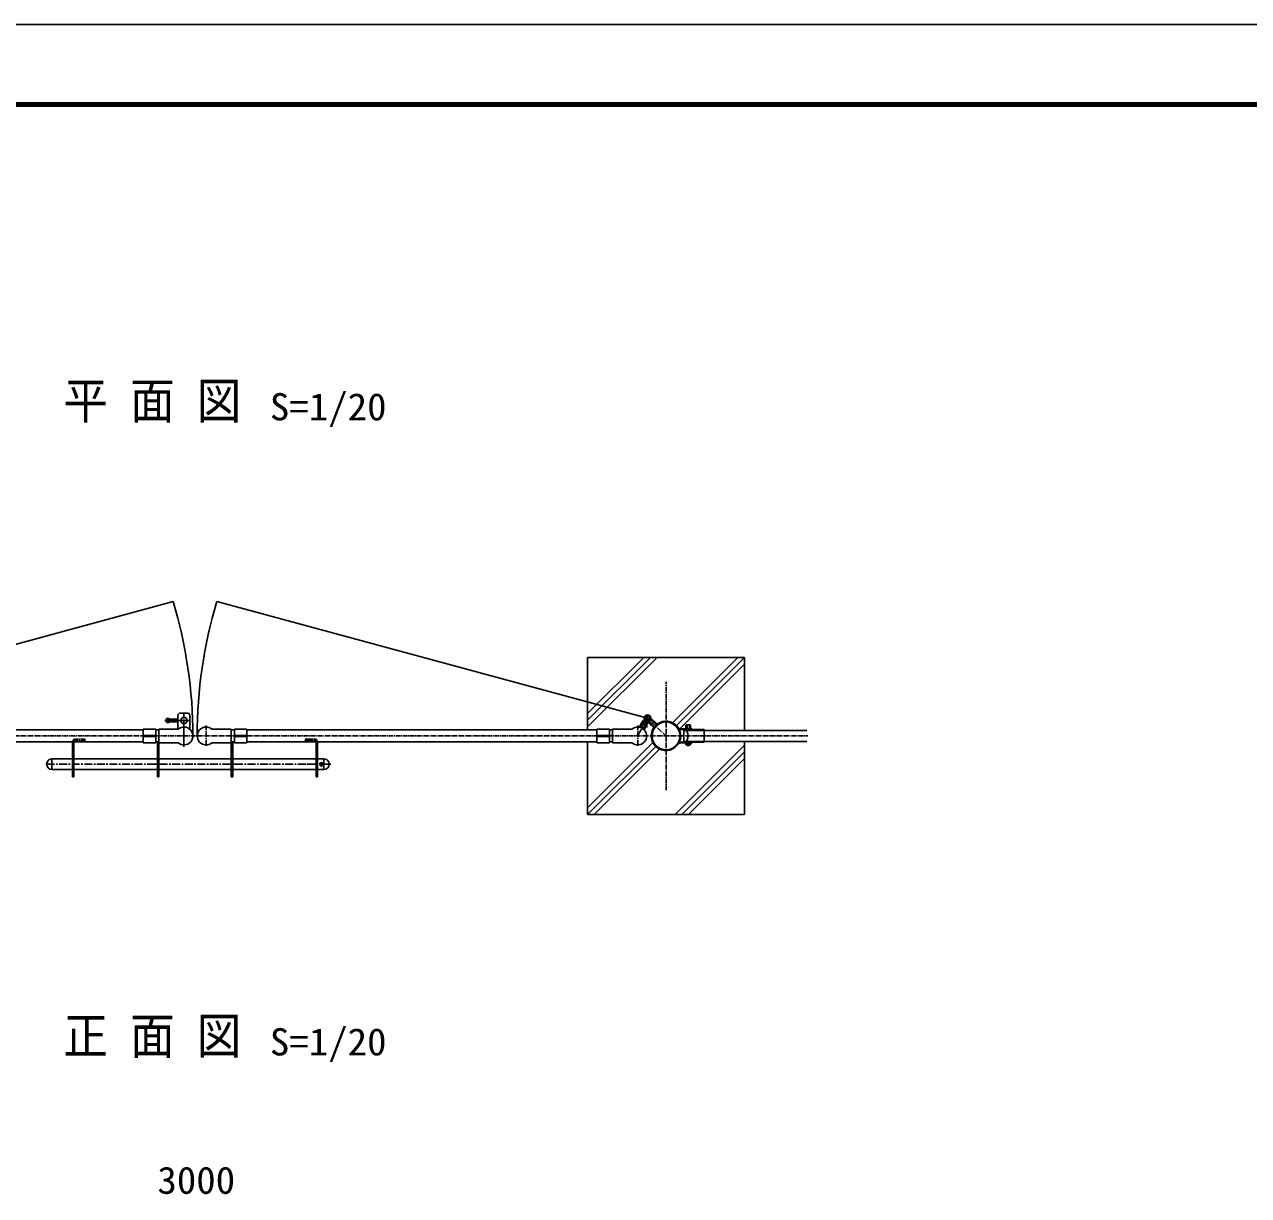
# Model space of a CAD drawing. Units: millimetres, scale not verified. Extents: x -5940 to 5940, y -4200 to 4200.
# Drawn here: x -3049 to 849, y 470 to 4200 of the extents above; entities that cross this region are included whole.
import ezdxf
from ezdxf.enums import TextEntityAlignment as Align

# ---------------------------------------------------------------- set-up
doc = ezdxf.new("R2010")
doc.units = ezdxf.units.MM
doc.header["$LTSCALE"] = 20
for name, pattern in [('DASHED', [7.5, 6, -1.5]), ('USER1', [0.375, 0.25, -0.125]), ('USER2', [1.125, 0.75, -0.125, 0.125, -0.125]), ('USER3', [0.1875, 0.125, -0.0625]), ('USER4', [2, 1.25, -0.25, 0.25, -0.25]), ('USER5', [10, 6.25, -1.25, 1.25, -1.25])]:
    doc.linetypes.add(name, pattern=pattern)
for name, color, linetype, lineweight in [('0-0_5寸法', 1, 'Continuous', 25), ('0-5_7詳細', 7, 'Continuous', 25), ('0-6_0', 7, 'Continuous', 25), ('0-8_6文字', 7, 'Continuous', 25), ('0-9_1部材', 7, 'Continuous', 25), ('0-B_中心線', 1, 'USER2', 25), ('0-D_8部品', 7, 'Continuous', 25)]:
    doc.layers.add(name, color=color, linetype=linetype, lineweight=lineweight)
doc.styles.add('ＭＳ ゴシック', font='')
doc.styles.get('ＭＳ ゴシック').set_extended_font_data('MS Gothic')

# ---------------------------------------------------------------- blocks, each defined once
blk = doc.blocks.new('A2_ver14_社名無')
at = {"layer": '0-6_0', "color": 3}
blk.add_lwpolyline([(-11900, 8420), (-20, 8420), (-20, 20), (-11900, 20)], close=True, dxfattribs=at)
at = {"layer": '0-6_0'}
for points in [[(-11500, 8170), (-420, 8170), (-420, 270), (-11500, 270)], [(-11497.5, 8167.5), (-422.5, 8167.5), (-422.5, 272.5), (-11497.5, 272.5)], [(-11495, 8165), (-425, 8165), (-425, 275), (-11495, 275)], [(-11492.5, 8162.5), (-427.5, 8162.5), (-427.5, 277.5), (-11492.5, 277.5)], [(-11490, 8160), (-430, 8160), (-430, 280), (-11490, 280)]]:
    blk.add_lwpolyline(points, close=True, dxfattribs=at)

msp = doc.modelspace()

# ---------------------------------------------------------------- linework, layer by layer
at = {"layer": '0-5_7詳細', "color": 3}
for p, q in [((-2596.73, 1976.44), (-2596.73, 1989.44)), ((-2588.73, 1989.44), (-2596.73, 1989.44)), ((-2596.73, 1988.08), (-2588.73, 1988.08)), ((-2588.73, 1976.44), (-2588.73, 1989.44)), ((-2596.73, 1986.49), (-2588.73, 1986.49)), ((-2596.73, 1984.9), (-2588.73, 1984.9)), ((-2596.73, 1983.31), (-2588.73, 1983.31)), ((-2596.73, 1981.73), (-2588.73, 1981.73)), ((-2596.73, 1980.14), (-2588.73, 1980.14)), ((-2596.73, 1978.55), (-2588.73, 1978.55)), ((-2596.73, 1976.96), (-2588.73, 1976.96)), ((-2588.73, 1976.44), (-2596.73, 1976.44)), ((-2560.23, 1986.94), (-2588.73, 1986.94)), ((-2560.23, 1978.94), (-2588.73, 1978.94))]:
    msp.add_line(p, q, dxfattribs=at)
at = {"layer": '0-5_7詳細'}
for p, q in [((-2560.23, 1953.94), (-2560.23, 2000.94)), ((-2522.23, 1953.94), (-2522.23, 2000.94))]:
    msp.add_line(p, q, dxfattribs=at)
at = {"layer": '0-5_7詳細', "color": 1, "linetype": 'USER2'}
for p, q in [((-2541.23, 1898.99), (-2541.23, 2008.83)), ((-2527.23, 1982.94), (-2555.23, 1982.94))]:
    msp.add_line(p, q, dxfattribs=at)
at = {"layer": '0-5_7詳細', "color": 1, "linetype": 'USER5'}
msp.add_line((-2526.06, 1982.94), (-2601.95, 1982.94), dxfattribs=at)
at = {"layer": '0-5_7詳細'}
msp.add_lwpolyline([(-2522.23, 2000.94), (-2527.23, 2005.94), (-2555.23, 2005.94), (-2560.23, 2000.94)], dxfattribs=at)
msp.add_circle((-2541.23, 1982.94), 10, dxfattribs=at)
at = {"layer": '0-6_0'}
for p, q in [((-1255.83, 2183.65), (-755.83, 2183.65)), ((-1255.83, 1983.65), (-1055.83, 2183.65)), ((-1255.83, 1962.43), (-1034.61, 2183.65)), ((-1255.83, 2004.86), (-1077.04, 2183.65)), ((-1255.83, 1952.7), (-1255.83, 2183.65)), ((-984.94, 1975.74), (-777.04, 2183.65)), ((-972.71, 1966.76), (-755.83, 2183.65)), ((-755.83, 1951.48), (-755.83, 2183.65)), ((-963.96, 1954.3), (-755.83, 2162.43)), ((-1255.83, 1683.65), (-1255.83, 1914.6)), ((-1255.83, 1704.86), (-1047.94, 1912.75)), ((-755.83, 1683.65), (-755.83, 1916.48)), ((-1255.83, 1683.65), (-1038.96, 1900.51)), ((-1234.61, 1683.65), (-1026.49, 1891.76)), ((-977.04, 1683.65), (-755.83, 1904.86)), ((-955.83, 1683.65), (-755.83, 1883.65)), ((-934.61, 1683.65), (-755.83, 1862.43)), ((-1255.83, 1683.65), (-755.83, 1683.65))]:
    msp.add_line(p, q, dxfattribs=at)
at = {"layer": '0-9_1部材', "color": 1}
for p, q in [((-3946.44, 1990.03), (-2575.3, 2361.54)), ((-1065.22, 1990.03), (-2436.35, 2361.54))]:
    msp.add_line(p, q, dxfattribs=at)
at = {"layer": '0-9_1部材'}
for p, q in [((-3785.43, 1952.7), (-2671.23, 1952.7)), ((-1226.23, 1952.7), (-2340.43, 1952.7)), ((-884.33, 1951.48), (-557.65, 1951.48)), ((-3785.43, 1914.6), (-2671.23, 1914.6)), ((-1226.23, 1914.6), (-2340.43, 1914.6)), ((-884.33, 1916.48), (-557.65, 1916.48))]:
    msp.add_line(p, q, dxfattribs=at)
for centre in [(-1006.18, 1933.98), (-1005.83, 1933.65)]:
    msp.add_circle(centre, 44.55, dxfattribs=at)
at = {"layer": '0-9_1部材', "color": 1}
for centre, start, end in [((-4005.83, 1933.65), 0, 16.65262), ((-1005.83, 1933.65), 163.34738, 180)]:
    msp.add_arc(centre, 1493.15, start, end, dxfattribs=at)
at = {"layer": '0-B_中心線'}
for p, q in [((-1005.83, 1760.71), (-1005.83, 2106.58)), ((-4454.47, 1933.65), (-553.97, 1933.65))]:
    msp.add_line(p, q, dxfattribs=at)
at = {"layer": '0-D_8部品', "color": 1, "linetype": 'USER4'}
for p, q in [((-1096.76, 1933.65), (-1065.22, 1990.03)), ((-1065.48, 1961.76), (-1088.42, 1974.6)), ((-2073.4, 1843.75), (-2981.14, 1843.75))]:
    msp.add_line(p, q, dxfattribs=at)
at = {"layer": '0-D_8部品', "color": 1, "linetype": 'USER2'}
for p, q in [((-1005.83, 1933.65), (-1065.22, 1990.03)), ((-2541.23, 1966.87), (-2541.23, 1900.42)), ((-2470.43, 1966.87), (-2470.43, 1900.42)), ((-1055.8, 1966.84), (-1041.54, 1981.86)), ((-2632.71, 1843.75), (-2614.52, 1843.75)), ((-2378.94, 1843.75), (-2397.13, 1843.75)), ((-2149.56, 1843.75), (-2131.37, 1843.75)), ((-2103.48, 1835.6), (-2103.48, 1851.82))]:
    msp.add_line(p, q, dxfattribs=at)
at = {"layer": '0-D_8部品', "color": 2}
for p, q in [((-1053.96, 1986.93), (-1052.38, 1988.6)), ((-1035.69, 1972.76), (-1052.38, 1988.6)), ((-1090.12, 1962.53), (-1078.71, 1982.92)), ((-1088.11, 1961.4), (-1076.7, 1981.79)), ((-1076.7, 1981.79), (-1078.71, 1982.92)), ((-1077.64, 1955.55), (-1066.23, 1975.93)), ((-1075.63, 1954.42), (-1064.22, 1974.81)), ((-1064.22, 1974.81), (-1066.23, 1975.93)), ((-1063.12, 1977.29), (-1061.53, 1978.95)), ((-1046.43, 1961.44), (-1063.12, 1977.29)), ((-1044.85, 1963.11), (-1061.53, 1978.95)), ((-1037.27, 1971.09), (-1053.96, 1986.93)), ((-1050.43, 1965.24), (-1048.84, 1966.9)), ((-1041.27, 1974.88), (-1039.68, 1976.55))]:
    msp.add_line(p, q, dxfattribs=at)
at = {"layer": '0-D_8部品'}
for p, q in [((-2631.23, 1955), (-2671.23, 1955)), ((-2671.23, 1935.4), (-2671.23, 1955)), ((-2631.23, 1935.4), (-2631.23, 1955)), ((-2631.23, 1952.7), (-2621.23, 1952.7)), ((-2559.42, 1955.65), (-2621.23, 1955.65)), ((-2621.23, 1955.65), (-2621.23, 1911.65)), ((-2452.23, 1955.65), (-2390.43, 1955.65)), ((-2390.43, 1955.65), (-2390.43, 1911.65)), ((-2380.43, 1952.7), (-2390.43, 1952.7)), ((-2380.43, 1955), (-2340.43, 1955)), ((-2380.43, 1935.4), (-2380.43, 1955)), ((-1186.23, 1955), (-1226.23, 1955)), ((-1226.23, 1935.4), (-1226.23, 1955)), ((-1186.23, 1935.4), (-1186.23, 1955)), ((-1176.23, 1952.7), (-1186.23, 1952.7)), ((-966.42, 1954.08), (-927.33, 1954.08)), ((-965.28, 1954.08), (-941.75, 1954.08)), ((-963.86, 1956.38), (-927.33, 1956.38)), ((-962.38, 1956.38), (-943.19, 1956.38)), ((-949.58, 1951.48), (-940.36, 1951.48)), ((-949.58, 1951.48), (-940.36, 1951.48)), ((-949.58, 1916.48), (-949.58, 1951.48)), ((-944.33, 1957.98), (-926.33, 1957.98)), ((-942.6, 1957.98), (-942.6, 1968.43)), ((-928.05, 1957.98), (-942.6, 1957.98)), ((-940.78, 1968.97), (-929.87, 1968.97)), ((-940.33, 1954.08), (-940.33, 1956.38)), ((-939.27, 1954.08), (-939.27, 1951.48)), ((-938.96, 1957.98), (-938.96, 1968.43)), ((-932.69, 1969), (-937.97, 1969)), ((-931.69, 1957.98), (-931.69, 1968.43)), ((-931.39, 1954.08), (-931.39, 1951.48)), ((-928.05, 1957.98), (-928.05, 1968.43)), ((-927.33, 1956.38), (-927.33, 1954.08)), ((-924.33, 1954.48), (-924.33, 1955.98)), ((-924.33, 1954.48), (-884.33, 1954.48)), ((-884.33, 1913.48), (-884.33, 1954.48)), ((-2896.23, 1803.75), (-2896.23, 1914.75)), ((-2891.73, 1803.75), (-2891.73, 1914.75)), ((-2631.23, 1935.4), (-2671.23, 1935.4)), ((-2671.23, 1912.3), (-2671.23, 1931.9)), ((-2631.23, 1931.9), (-2671.23, 1931.9)), ((-2631.23, 1912.3), (-2671.23, 1912.3)), ((-2631.23, 1912.3), (-2631.23, 1931.9)), ((-2631.23, 1914.6), (-2621.23, 1914.6)), ((-2625.73, 1803.75), (-2625.73, 1914.75)), ((-2625.73, 1914.75), (-2621.23, 1914.75)), ((-2621.23, 1803.75), (-2621.23, 1914.75)), ((-2559.42, 1911.65), (-2621.23, 1911.65)), ((-2452.23, 1911.65), (-2390.43, 1911.65)), ((-2390.43, 1803.75), (-2390.43, 1914.75)), ((-2385.93, 1914.75), (-2390.43, 1914.75)), ((-2380.43, 1914.6), (-2390.43, 1914.6)), ((-2385.93, 1803.75), (-2385.93, 1914.75)), ((-2380.43, 1912.3), (-2380.43, 1931.9)), ((-2380.43, 1931.9), (-2340.43, 1931.9)), ((-2380.43, 1912.3), (-2340.43, 1912.3)), ((-2340.43, 1912.3), (-2340.43, 1931.9)), ((-2119.93, 1803.75), (-2119.93, 1914.75)), ((-2119.93, 1914.75), (-2115.43, 1914.75)), ((-2115.43, 1803.75), (-2115.43, 1914.75)), ((-1186.23, 1935.4), (-1226.23, 1935.4)), ((-1226.23, 1912.3), (-1226.23, 1931.9)), ((-1186.23, 1931.9), (-1226.23, 1931.9)), ((-1186.23, 1912.3), (-1226.23, 1912.3)), ((-1186.23, 1912.3), (-1186.23, 1931.9)), ((-1176.23, 1914.6), (-1186.23, 1914.6)), ((-1114.42, 1911.65), (-1176.23, 1911.65)), ((-966.42, 1913.88), (-927.33, 1913.88)), ((-965.28, 1913.88), (-941.75, 1913.88)), ((-963.86, 1911.58), (-927.33, 1911.58)), ((-962.38, 1911.58), (-943.19, 1911.58)), ((-949.58, 1916.48), (-940.36, 1916.48)), ((-949.58, 1916.48), (-940.36, 1916.48)), ((-940.33, 1913.88), (-940.33, 1911.58)), ((-927.33, 1913.88), (-927.33, 1911.58)), ((-924.33, 1913.48), (-884.33, 1913.48)), ((-924.33, 1911.98), (-924.33, 1913.48)), ((-944.33, 1909.98), (-926.33, 1909.98)), ((-928.05, 1909.98), (-942.6, 1909.98)), ((-942.6, 1909.98), (-942.6, 1905.77)), ((-941.08, 1909.98), (-942.6, 1909.98)), ((-929.87, 1905.23), (-940.78, 1905.23)), ((-938.96, 1909.98), (-938.96, 1905.77)), ((-931.69, 1909.98), (-931.69, 1905.77)), ((-929.58, 1909.98), (-928.05, 1909.98)), ((-928.05, 1909.98), (-928.05, 1905.77)), ((-2961.48, 1860.75), (-2961.48, 1826.75)), ((-2961.48, 1860.75), (-2961.48, 1826.75)), ((-2896.23, 1860.75), (-2961.48, 1860.75)), ((-2625.73, 1860.75), (-2891.73, 1860.75)), ((-2390.43, 1860.75), (-2621.23, 1860.75)), ((-2119.93, 1860.75), (-2385.93, 1860.75)), ((-2095.48, 1860.75), (-2115.43, 1860.75)), ((-2095.48, 1860.75), (-2095.48, 1826.75)), ((-2896.23, 1826.75), (-2961.48, 1826.75)), ((-2891.73, 1803.75), (-2896.23, 1803.75)), ((-2625.73, 1826.75), (-2891.73, 1826.75)), ((-2625.73, 1803.75), (-2621.23, 1803.75)), ((-2390.43, 1826.75), (-2621.23, 1826.75)), ((-2385.93, 1803.75), (-2390.43, 1803.75)), ((-2119.93, 1826.75), (-2385.93, 1826.75)), ((-2119.93, 1803.75), (-2115.43, 1803.75)), ((-2095.48, 1826.75), (-2115.43, 1826.75))]:
    msp.add_line(p, q, dxfattribs=at)
at = {"layer": '0-D_8部品', "color": 4, "linetype": 'USER2'}
msp.add_line((-1096.23, 1966.87), (-1096.23, 1900.42), dxfattribs=at)
at = {"layer": '0-D_8部品', "color": 3}
for p, q in [((-1074.42, 1982.81), (-1086.62, 1960.99)), ((-1086.62, 1960.99), (-1078.77, 1956.59)), ((-1066.56, 1978.41), (-1078.77, 1956.59)), ((-1074.42, 1982.81), (-1066.56, 1978.41)), ((-1060.48, 1979.33), (-1054.29, 1985.86)), ((-1042.35, 1962.12), (-1060.48, 1979.33)), ((-1036.16, 1968.65), (-1054.29, 1985.86)), ((-1042.35, 1962.12), (-1036.16, 1968.65))]:
    msp.add_line(p, q, dxfattribs=at)
at = {"layer": '0-D_8部品', "linetype": 'USER1'}
for p, q in [((-943.19, 1956.38), (-927.9, 1956.38)), ((-941.75, 1954.08), (-927.33, 1954.08)), ((-943.19, 1911.58), (-927.9, 1911.58)), ((-941.75, 1913.88), (-927.33, 1913.88))]:
    msp.add_line(p, q, dxfattribs=at)
at = {"layer": '0-D_8部品', "linetype": 'DASHED'}
for p, q in [((-940.36, 1951.48), (-884.33, 1951.48)), ((-923.93, 1952.88), (-884.33, 1952.88)), ((-940.36, 1916.48), (-884.33, 1916.48)), ((-923.93, 1915.08), (-884.33, 1915.08))]:
    msp.add_line(p, q, dxfattribs=at)
at = {"layer": '0-D_8部品', "color": 1, "linetype": 'USER3'}
for p, q in [((-2891.73, 1914.75), (-2896.23, 1914.75)), ((-2856.23, 1923.75), (-2887.23, 1923.75)), ((-2856.23, 1919.25), (-2887.23, 1919.25)), ((-2856.23, 1919.25), (-2856.23, 1923.75)), ((-2155.43, 1919.25), (-2155.43, 1923.75)), ((-2155.43, 1923.75), (-2124.43, 1923.75)), ((-2155.43, 1919.25), (-2124.43, 1919.25))]:
    msp.add_line(p, q, dxfattribs=at)
at = {"layer": '0-D_8部品'}
for points in [[(-2380.43, 1935.4), (-2340.43, 1935.4), (-2340.43, 1955)], [(-1114.42, 1955.65), (-1176.23, 1955.65), (-1176.23, 1911.65)]]:
    msp.add_lwpolyline(points, dxfattribs=at)
at = {"layer": '0-D_8部品', "color": 3}
for radius in [10.8, 6.3]:
    msp.add_circle((-1065.22, 1990.03), radius, dxfattribs=at)
at = {"layer": '0-D_8部品'}
msp.add_circle((-2103.48, 1843.75), 5, dxfattribs=at)
at = {"layer": '0-D_8部品', "color": 3}
for centre, start, end in [((-1057.55, 1986.16), 344.75166, 43.78162), ((-1071.38, 1984.06), 153.47715, 212.50711), ((-1067.08, 1981.65), 269.0391, 328.06906), ((-1060.95, 1982.58), 229.18971, 288.21967)]:
    msp.add_arc(centre, 4.29, start, end, dxfattribs=at)
at = {"layer": '0-D_8部品'}
for centre, radius, start, end in [((-2541.23, 1933.65), 28.55, 230.40582, 129.59418), ((-2470.43, 1933.65), 28.55, 50.40582, 309.59418), ((-1096.23, 1933.65), 28.55, 230.40582, 129.59418), ((-1092.12, 1963.65), 2.3, 301.85254, 330.77311), ((-963.86, 1958.38), 2, 209.96615, 270), ((-976.33, 1933.98), 40, 323.1301, 36.8699), ((-940.78, 1965.62), 3.35, 57.13278, 122.86722), ((-935.33, 1956.37), 12.6, 73.22135, 106.77865), ((-929.87, 1965.62), 3.35, 57.13278, 122.86722), ((-926.33, 1955.98), 2, 0, 90), ((-963.86, 1909.58), 2, 90, 150.03385), ((-926.33, 1911.98), 2, 270, 0), ((-926.33, 1911.98), 2, 270, 0), ((-940.78, 1908.58), 3.35, 237.13278, 302.86722), ((-935.33, 1911.55), 8.34, 229.17302, 310.82698), ((-935.33, 1917.83), 12.6, 253.22135, 286.77865), ((-929.87, 1908.58), 3.35, 237.13278, 302.86722), ((-2961.48, 1843.75), 17, 90, 270), ((-2095.48, 1843.75), 17, 270, 90)]:
    msp.add_arc(centre, radius, start, end, dxfattribs=at)
at = {"layer": '0-D_8部品', "color": 2}
for centre, radius, start, end in [((-1092.12, 1963.65), 4.6, 325.98233, 330.77311), ((-1073.62, 1953.3), 4.6, 150.77311, 153.00383), ((-1073.62, 1953.3), 2.3, 150.77311, 170.3493), ((-1006.18, 1933.98), 46.85, 148.34405, 124.62728), ((-1006.18, 1933.98), 44.55, 148.34405, 124.62728), ((-1048.02, 1959.78), 2.3, 328.34405, 46.48566), ((-1048.02, 1959.78), 4.6, 328.34405, 46.48566), ((-1034.11, 1974.42), 4.6, 226.48566, 304.62728), ((-1034.11, 1974.42), 2.3, 226.48566, 304.62728)]:
    msp.add_arc(centre, radius, start, end, dxfattribs=at)
at = {"layer": '0-D_8部品', "linetype": 'USER1'}
for centre, start, end in [((-927.9, 1954.38), 7.18076, 90), ((-927.9, 1913.58), 270, 352.81924)]:
    msp.add_arc(centre, 2, start, end, dxfattribs=at)
at = {"layer": '0-D_8部品', "linetype": 'DASHED'}
for centre, start, end in [((-923.93, 1954.88), 187.18076, 270), ((-923.93, 1913.08), 90, 172.81924)]:
    msp.add_arc(centre, 2, start, end, dxfattribs=at)
at = {"layer": '0-D_8部品', "color": 1, "linetype": 'USER3'}
for centre, radius, start, end in [((-2887.23, 1914.75), 9, 90, 180), ((-2887.23, 1914.75), 4.5, 90, 180), ((-2124.43, 1914.75), 9, 0, 90), ((-2124.43, 1914.75), 4.5, 0, 90)]:
    msp.add_arc(centre, radius, start, end, dxfattribs=at)

# ---------------------------------------------------------------- block references
at = {"layer": '0-D_8部品'}
msp.add_blockref('A2_ver14_社名無', (5960, -4220), dxfattribs=at)

# ---------------------------------------------------------------- texts
at = {"layer": '0-0_5寸法', "color": 7, "style": 'ＭＳ ゴシック', "width": 1.05}
msp.add_text('3000', height=86.66, dxfattribs=at).set_placement((-2625.83, 449.22), align=Align.BOTTOM_LEFT)
at = {"layer": '0-8_6文字', "style": 'ＭＳ ゴシック'}
for s, height, width, p in [('平 面 図', 115.4, 0.9, (-2924.72, 2909.22)), ('S=1/20', 86.66, 1.05, (-2267.48, 2913.02)), ('正 面 図', 115.4, 0.9, (-2924.72, 886.32)), ('S=1/20', 86.66, 1.05, (-2267.48, 890.12))]:
    msp.add_text(s, height=height, dxfattribs=dict(at, width=width)).set_placement(p, align=Align.BOTTOM_LEFT)

doc.saveas('drawing.dxf')
